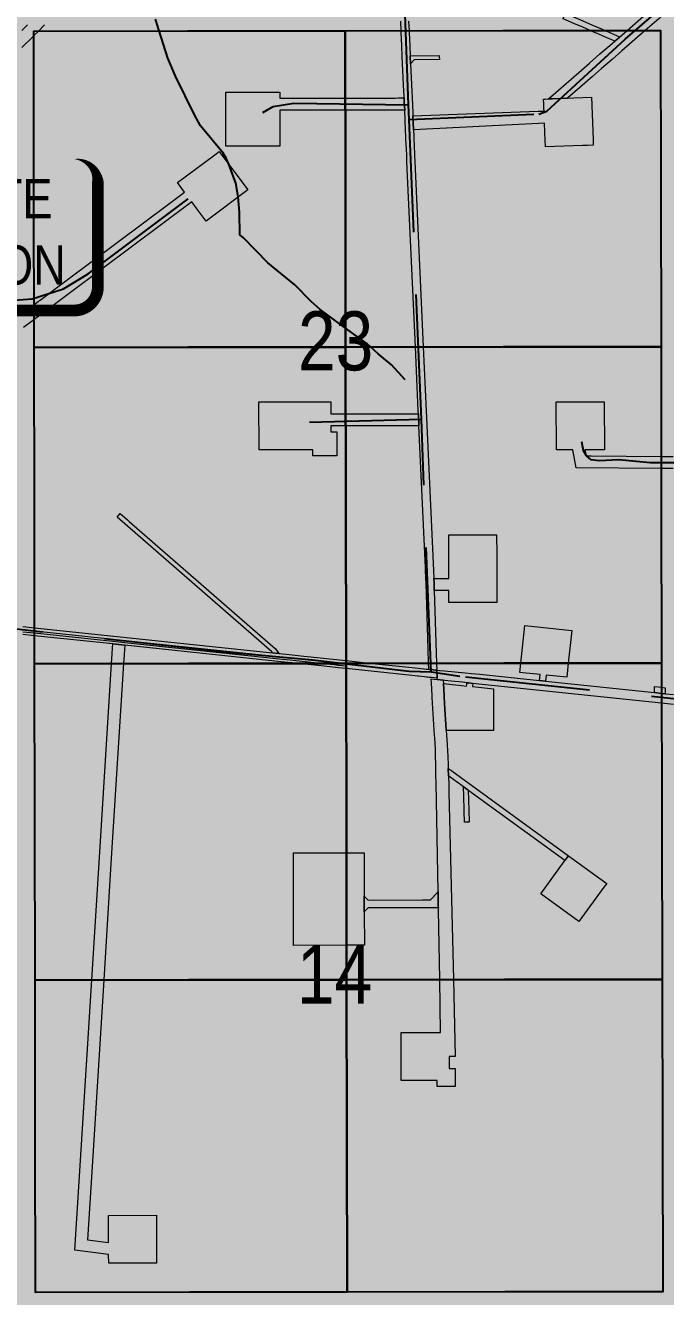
# Model space of a CAD drawing. Extents: x 520549 to 522128, y 6027808 to 6029983.
# Drawn here: x 521304.5 to 521467.4, y 6028506.5 to 6028829.8 of the extents above; entities that cross this region are included whole.
import ezdxf
from ezdxf.enums import TextEntityAlignment as Align

# ---------------------------------------------------------------- set-up
doc = ezdxf.new("R2010")
doc.units = 0
doc.header["$LTSCALE"] = 5
doc.linetypes.add('DASHED2', pattern=[9.525, 6.35, -3.175])
doc.layers.add('AS-ROUTEMAP', color=35, linetype='Continuous', lineweight=0)
for name, color, linetype in [('CG-NOTES', 7, 'Continuous'), ('Quarters', 8, 'Continuous'), ('RoadSeg', 57, 'DASHED2'), ('S-7', 6, 'Continuous'), ('T-WATER', 160, 'Continuous')]:
    doc.layers.add(name, color=color, linetype=linetype)
doc.layers.add('ROUTE-MAP-BACKGROUND-H', color=7, linetype='Continuous', true_color=0xf0ebff)
doc.styles.add('120', font='ARIALN.TTF', dxfattribs={"height": 13})
doc.styles.add('80', font='ARIALN.TTF', dxfattribs={"height": 10})

# ---------------------------------------------------------------- blocks, each defined once
blk = doc.blocks.new('*U575')
h = blk.add_hatch(color=255)
edge = h.paths.add_edge_path()
edge.add_line((-31.5, -20), (31.5, -20))
edge.add_arc((31.5, -14), 6, 270, 360)
edge.add_line((37.5, -14), (37.5, 12.5))
edge.add_arc((31.5, 12.5), 6, 0, 90)
edge.add_line((31.5, 18.5), (-31.5, 18.5))
edge.add_arc((-31.5, 12.5), 6, 90, 180)
edge.add_line((-37.5, 12.5), (-37.5, -14))
edge.add_arc((-31.5, -14), 6, 180, 270)
at = {"color": 14, "flags": 128}
blk.add_lwpolyline([(-31.5, -20, 3, 3, 0), (31.5, -20, 3, 3, 0.414214), (37.5, -14, 3, 3, 0), (37.5, 12.5, 3, 0, 0.414214), (31.5, 18.5, 0, 0, 0), (-31.5, 18.5, 0, 0, 0.414214), (-37.5, 12.5, 0, 0, 0), (-37.5, -14, 0, 3, 0.414214)], format="xyseb", close=True, dxfattribs=at)
at = {"color": 14, "style": '80'}
blk.add_attdef('ENTER_TEXT_001', (-26.85, -4.92), '', height=10, dxfattribs=at)

msp = doc.modelspace()

# ---------------------------------------------------------------- hatches: boundary and pattern name
at = {"layer": 'ROUTE-MAP-BACKGROUND-H'}
h = msp.add_hatch(color=256, dxfattribs=at)
h.dxf.hatch_style = 1
h.paths.add_polyline_path([(520630.49, 6029199.99), (520630.49, 6029147.72), (520648.82, 6029147.71), (520648.95, 6028175.05), (521624.83, 6028176.24), (521907.38, 6028177.2), (521907.38, 6029199.99)])

# ---------------------------------------------------------------- linework, layer by layer
at = {"layer": 'AS-ROUTEMAP', "flags": 128}
for points in [[(521469.06, 6028834.47), (521466.04, 6028831.86), (521465.68, 6028831.54), (521462.2, 6028828.52), (521456.25, 6028823.34), (521453.74, 6028821.16), (521451.06, 6028818.84), (521448.75, 6028816.83), (521445.52, 6028814.02), (521442.38, 6028811.29), (521438.53, 6028811.15), (521437.52, 6028811.11), (521438.14, 6028811.65), (521442.04, 6028815.04), (521445.28, 6028817.85), (521447.97, 6028820.19), (521450.65, 6028822.52), (521453.16, 6028824.7), (521457.55, 6028828.51), (521461.03, 6028831.54), (521466.04, 6028835.89), (521469.05, 6028838.51)], [(521303.64, 6028828.48), (521305.08, 6028829.9)], [(521309.44, 6028829.94), (521307.85, 6028828.36), (521306.66, 6028827.18), (521306.39, 6028826.91), (521303.65, 6028824.18)], [(521402.01, 6028830.88), (521402.12, 6028828.46), (521402.15, 6028827.88), (521402.29, 6028824.67), (521402.4, 6028822.03), (521402.41, 6028821.84), (521402.49, 6028820.04), (521402.8, 6028812.97), (521402.87, 6028811.47), (521403.05, 6028807.51), (521403.08, 6028806.76), (521403.23, 6028803.2), (521403.3, 6028801.65), (521403.33, 6028800.89), (521403.4, 6028799.39), (521403.52, 6028796.71), (521403.59, 6028795.21), (521405.74, 6028748), (521406.48, 6028731.77), (521408.33, 6028691.12), (521408.42, 6028689.11), (521408.47, 6028687.93), (521408.53, 6028686.06), (521409.08, 6028667.54), (521409.08, 6028667.54), (521409.14, 6028665.8), (521408.84, 6028665.83), (521407.63, 6028665.95), (521407.28, 6028665.99), (521407.13, 6028666.01), (521407.08, 6028667.54), (521406.97, 6028671.13), (521406.46, 6028687.89), (521406.41, 6028689.11), (521406.31, 6028691.32), (521406.27, 6028691.92), (521404.64, 6028727.95), (521404.5, 6028731), (521404.46, 6028731.75), (521403.72, 6028748), (521401.58, 6028795.13), (521401.51, 6028796.63), (521401.43, 6028798.51), (521401.32, 6028800.81), (521401.29, 6028801.57), (521401.22, 6028803.09), (521401, 6028808.26), (521400.91, 6028810.31), (521400.86, 6028811.32), (521400.83, 6028812.07), (521400.79, 6028812.97), (521400.4, 6028821.82), (521400.27, 6028824.65), (521400.13, 6028827.86), (521400.11, 6028828.45), (521400, 6028830.86)], [(521304.06, 6028756.76), (521306.35, 6028758.47), (521306.76, 6028758.78), (521307.83, 6028759.58), (521307.86, 6028759.6), (521308.24, 6028759.89), (521308.27, 6028759.9), (521315.18, 6028765.07), (521340.97, 6028784.34), (521345.02, 6028787.36), (521343.19, 6028789.8), (521352.68, 6028796.89), (521353.83, 6028797.75), (521361.14, 6028787.98), (521361.14, 6028787.98), (521350.5, 6028780.03), (521348.22, 6028783.07), (521346.85, 6028784.9), (521316.05, 6028761.89), (521311.24, 6028758.3), (521307.86, 6028755.78), (521307.82, 6028755.75), (521306.77, 6028754.96), (521306.34, 6028754.64), (521304.07, 6028752.95)], [(521469.26, 6028717.06), (521466.25, 6028717.08), (521444.6, 6028717.25), (521443.73, 6028721.82), (521439.58, 6028721.81), (521439.56, 6028734.01), (521451.76, 6028734.04), (521451.79, 6028721.84), (521448.05, 6028721.83), (521447.27, 6028721.83), (521446.83, 6028721.83), (521446.83, 6028721.83), (521447.13, 6028720.28), (521447.64, 6028720.28), (521448.43, 6028720.27), (521466.24, 6028720.13), (521469.26, 6028720.11)], [(521303.86, 6028676.9), (521306.88, 6028676.59), (521367.4, 6028670.2), (521368.96, 6028670.03), (521370.88, 6028669.83), (521373.17, 6028669.59), (521375.39, 6028669.35), (521377.12, 6028669.16), (521381.08, 6028668.74), (521381.95, 6028668.66), (521386.11, 6028668.22), (521392.7, 6028667.53), (521402.92, 6028666.45), (521404.43, 6028666.29), (521405.77, 6028666.15), (521405.93, 6028666.13), (521406.43, 6028666.08), (521407.13, 6028666.01), (521407.28, 6028665.99), (521407.63, 6028665.95), (521408.84, 6028665.83), (521409.14, 6028665.8), (521409.23, 6028663.76), (521407.72, 6028663.92), (521407.21, 6028663.97), (521406.8, 6028664.02), (521406.51, 6028664.05), (521406.01, 6028664.1), (521405.29, 6028664.17), (521404.5, 6028664.26), (521404.32, 6028664.28), (521402.83, 6028664.44), (521386.11, 6028666.2), (521385.14, 6028666.3), (521384.13, 6028666.4), (521379.77, 6028666.86), (521378.04, 6028667.05), (521374.74, 6028667.4), (521374.62, 6028667.41), (521373.71, 6028667.51), (521372.39, 6028667.65), (521372.32, 6028667.65), (521370.44, 6028667.85), (521370.39, 6028667.86), (521329.79, 6028672.14), (521326.76, 6028672.46), (521306.88, 6028674.56), (521303.86, 6028674.88)], [(521303.86, 6028676.11), (521306.88, 6028675.79), (521326.89, 6028673.68), (521329.92, 6028673.36), (521369.51, 6028669.18), (521371.45, 6028668.97), (521373.74, 6028668.73), (521376.43, 6028668.44), (521378.13, 6028668.27), (521382.15, 6028667.83), (521383.16, 6028667.74), (521385.22, 6028667.52), (521386.11, 6028667.43), (521386.11, 6028666.81), (521384.11, 6028667.02), (521383.1, 6028667.13), (521379.46, 6028667.51), (521378.96, 6028667.55), (521377.23, 6028667.75), (521374.18, 6028668.07), (521371.88, 6028668.31), (521369.95, 6028668.52), (521329.86, 6028672.75), (521326.82, 6028673.07), (521306.88, 6028675.17), (521303.86, 6028675.49)], [(521469.37, 6028657.04), (521466.35, 6028657.36), (521419.85, 6028662.27), (521418.34, 6028662.43), (521417.28, 6028662.54), (521416.85, 6028662.59), (521415.7, 6028662.71), (521412.82, 6028663.01), (521411.25, 6028663.18), (521410.81, 6028663.23), (521409.24, 6028663.39), (521409.23, 6028663.76), (521409.14, 6028665.8), (521409.89, 6028665.72), (521411.15, 6028665.6), (521416.41, 6028665.12), (521418.01, 6028664.97), (521420.09, 6028664.78), (521435.33, 6028663.17), (521436.82, 6028663.01), (521464.53, 6028660.09), (521466.35, 6028659.9), (521467.23, 6028659.8), (521469.36, 6028659.58)]]:
    msp.add_lwpolyline(points, dxfattribs=at)
for points in [[(521455.66, 6028826.87), (521454.41, 6028825.78), (521453.65, 6028826.11), (521452.84, 6028826.47), (521451.32, 6028827.13), (521449.8, 6028827.8), (521449.47, 6028827.94), (521448.74, 6028828.25), (521448.16, 6028828.5), (521446.29, 6028829.32), (521444.04, 6028830.29), (521441.28, 6028831.47), (521441.3, 6028831.51), (521441.88, 6028832.86), (521444.97, 6028831.52), (521449.33, 6028829.63), (521450.07, 6028829.32), (521451.05, 6028828.89), (521451.91, 6028828.51), (521452.57, 6028828.22), (521454.1, 6028827.56), (521454.91, 6028827.2), (521455.66, 6028826.87)], [(521403.44, 6028821.04), (521402.49, 6028820.04), (521402.41, 6028821.84), (521402.4, 6028822.03), (521409.81, 6028822.13), (521409.81, 6028821.92), (521409.82, 6028821.13), (521403.44, 6028821.04)], [(521400.91, 6028810.31), (521401, 6028808.27), (521399.47, 6028808.27), (521398.71, 6028808.27), (521397.21, 6028808.27), (521385.88, 6028808.26), (521369.22, 6028808.24), (521369.24, 6028799.09), (521355.51, 6028799.08), (521355.52, 6028802.55), (521355.49, 6028812.8), (521369.21, 6028812.82), (521369.21, 6028812.04), (521369.22, 6028811.29), (521385.88, 6028811.31), (521397.07, 6028811.32), (521398.58, 6028811.32), (521399.34, 6028811.33), (521399.7, 6028811.33), (521400.11, 6028811.33), (521400.75, 6028811.33), (521400.86, 6028811.33), (521400.91, 6028810.31)], [(521448.52, 6028811.5), (521448.91, 6028800.78), (521448.97, 6028799.32), (521447.56, 6028799.27), (521446.25, 6028799.22), (521436.79, 6028798.87), (521436.72, 6028800.77), (521436.66, 6028802.27), (521436.63, 6028803.03), (521436.58, 6028804.56), (521436.56, 6028804.96), (521435.06, 6028804.88), (521403.23, 6028803.2), (521403.08, 6028806.76), (521434.95, 6028807.95), (521436.45, 6028808), (521436.42, 6028808.75), (521436.38, 6028809.77), (521436.34, 6028811.05), (521436.7, 6028811.07), (521437.52, 6028811.11), (521438.53, 6028811.15), (521442.38, 6028811.29), (521443.98, 6028811.35), (521448.52, 6028811.5)], [(521404.5, 6028731), (521404.64, 6028727.95), (521403.63, 6028727.95), (521402.13, 6028727.95), (521386.01, 6028727.93), (521382.25, 6028727.93), (521382.25, 6028726.41), (521383.78, 6028726.41), (521383.78, 6028720.31), (521377.68, 6028720.3), (521377.68, 6028721.82), (521375.25, 6028721.82), (521372.91, 6028721.82), (521372.32, 6028721.82), (521369.77, 6028721.82), (521366.85, 6028721.81), (521363.96, 6028721.81), (521363.94, 6028734.01), (521382.24, 6028734.03), (521382.24, 6028731.73), (521382.24, 6028730.98), (521386.01, 6028730.98), (521401.99, 6028731), (521403.49, 6028731), (521404.5, 6028731)], [(521330.91, 6028703.65), (521368.13, 6028671.26), (521368.96, 6028670.03), (521367.4, 6028670.2), (521367.22, 6028670.47), (521327.86, 6028704.72), (521328.65, 6028705.62), (521330.47, 6028704.04), (521330.91, 6028703.65)], [(521424.4, 6028695.11), (521424.42, 6028683.03), (521423.41, 6028683.03), (521421.88, 6028683.03), (521412.21, 6028683.02), (521412.2, 6028686.06), (521409.28, 6028686.06), (521408.53, 6028686.06), (521408.47, 6028687.93), (521408.42, 6028689.11), (521409.18, 6028689.11), (521412.2, 6028689.11), (521412.2, 6028691.12), (521412.2, 6028695.1), (521412.2, 6028700.2), (521424.37, 6028700.22), (521424.4, 6028695.11)], [(521442.59, 6028667.58), (521442.21, 6028663.98), (521436.98, 6028664.53), (521436.82, 6028663.01), (521435.33, 6028663.17), (521435.49, 6028664.69), (521431.09, 6028665.15), (521430.27, 6028665.24), (521430.42, 6028666.73), (521430.51, 6028667.57), (521431.53, 6028677.17), (521443.47, 6028675.91), (521442.59, 6028667.58)], [(521320.36, 6028520.94), (521325.71, 6028520.23), (521325.7, 6028527.13), (521337.9, 6028527.14), (521337.91, 6028517.99), (521337.92, 6028517.34), (521337.92, 6028516.47), (521337.92, 6028514.94), (521337.28, 6028514.94), (521325.72, 6028514.93), (521325.71, 6028517.15), (521317.14, 6028518.29), (521318.72, 6028543.75), (521321.41, 6028586.99), (521323.35, 6028618.16), (521326.44, 6028667.46), (521326.6, 6028669.96), (521326.69, 6028671.46), (521326.76, 6028672.46), (521329.79, 6028672.14), (521329.73, 6028671.14), (521329.64, 6028669.64), (521329.5, 6028667.46), (521326.39, 6028617.97), (521324.47, 6028587), (521321.76, 6028543.56), (521320.36, 6028520.94)], [(521413.41, 6028587.09), (521413.88, 6028567.5), (521413.46, 6028567.51), (521412.29, 6028567.51), (521412.29, 6028566.47), (521412.29, 6028566.25), (521412.29, 6028565.22), (521412.29, 6028564.46), (521413.81, 6028564.46), (521413.81, 6028559.88), (521412.27, 6028559.88), (521410.76, 6028559.89), (521409.23, 6028559.89), (521409.23, 6028561.42), (521400.08, 6028561.45), (521400.09, 6028573.65), (521409.15, 6028573.62), (521410.14, 6028573.62), (521409.9, 6028587.09), (521409.57, 6028604.82), (521409.56, 6028605.34), (521409.55, 6028605.87), (521409.54, 6028606.23), (521409.52, 6028607.34), (521409.48, 6028609.38), (521408.97, 6028637.13), (521408.94, 6028639.01), (521408.89, 6028641.27), (521408.84, 6028644.4), (521408.81, 6028645.67), (521408.63, 6028648.62), (521408.6, 6028649.26), (521408.11, 6028657.43), (521408.02, 6028658.92), (521407.87, 6028661.38), (521407.82, 6028662.13), (521407.79, 6028662.59), (521407.78, 6028662.9), (521407.76, 6028663.21), (521407.74, 6028663.55), (521410.81, 6028663.23), (521410.83, 6028662.91), (521410.85, 6028662.6), (521410.86, 6028662.4), (521410.87, 6028662.29), (521410.94, 6028661.06), (521411.06, 6028659.11), (521411.16, 6028657.27), (521411.55, 6028650.64), (521411.57, 6028650.41), (521411.79, 6028646.95), (521411.83, 6028646.3), (521411.86, 6028645.79), (521411.96, 6028643.38), (521412.02, 6028642.09), (521412.1, 6028640.79), (521412.16, 6028638.89), (521412.21, 6028636.63), (521412.26, 6028634.74), (521413.41, 6028587.09)], [(521418.29, 6028661.92), (521418.26, 6028661.61), (521419.77, 6028661.47), (521423.57, 6028661.06), (521423.57, 6028660.95), (521423.57, 6028660.61), (521423.57, 6028659.74), (521423.59, 6028650.43), (521412.67, 6028650.42), (521412.33, 6028650.42), (521411.57, 6028650.41), (521411.55, 6028650.64), (521411.16, 6028657.27), (521411.06, 6028659.11), (521410.94, 6028661.06), (521410.87, 6028662.29), (521410.86, 6028662.4), (521415.45, 6028661.88), (521416.76, 6028661.75), (521416.79, 6028662.05), (521416.83, 6028662.36), (521416.85, 6028662.59), (521417.28, 6028662.54), (521418.34, 6028662.43), (521418.32, 6028662.22), (521418.29, 6028661.92)], [(521467.23, 6028661.33), (521467.23, 6028659.8), (521466.35, 6028659.9), (521464.53, 6028660.09), (521464.53, 6028661.62), (521466.34, 6028661.43), (521467.23, 6028661.33)], [(521442.65, 6028618.6), (521441.77, 6028617.39), (521417.33, 6028635.14), (521417.25, 6028635.19), (521416.11, 6028636.04), (521415.95, 6028636.16), (521414.57, 6028637.14), (521414.41, 6028637.26), (521412.57, 6028638.59), (521412.16, 6028638.89), (521412.1, 6028640.79), (521412.21, 6028640.71), (521412.52, 6028640.49), (521412.71, 6028640.35), (521412.98, 6028640.15), (521415.18, 6028638.55), (521442.65, 6028618.6)], [(521417.17, 6028635.25), (521417.32, 6028630.15), (521417.41, 6028627.16), (521416.21, 6028627.14), (521416.13, 6028629.95), (521416.12, 6028630.12), (521416.01, 6028633.87), (521415.95, 6028636.16), (521416.11, 6028636.04), (521417.17, 6028635.25)], [(521390.73, 6028604.16), (521390.74, 6028595.82), (521386.22, 6028595.82), (521372.74, 6028595.8), (521372.71, 6028619.3), (521386.19, 6028619.31), (521390.71, 6028619.32), (521390.72, 6028608.32), (521390.72, 6028607.32), (521390.73, 6028605.32), (521390.73, 6028605.26), (521390.73, 6028604.32), (521390.73, 6028604.16)], [(521451.69, 6028610.61), (521445.31, 6028601.83), (521435.6, 6028608.88), (521441.58, 6028617.12), (521441.77, 6028617.39), (521442.65, 6028618.6), (521452.2, 6028611.67), (521452.37, 6028611.55), (521451.69, 6028610.61)], [(521409.48, 6028609.38), (521409.52, 6028607.34), (521409.54, 6028606.23), (521409.55, 6028606), (521409.55, 6028605.87), (521409.56, 6028605.34), (521408.23, 6028605.34), (521391.72, 6028605.32), (521390.73, 6028604.32), (521390.73, 6028605.26), (521390.73, 6028605.32), (521390.72, 6028607.32), (521390.72, 6028608.32), (521391.72, 6028607.32), (521405.52, 6028607.34), (521407.5, 6028607.34), (521407.53, 6028607.36), (521408.47, 6028608.34), (521408.5, 6028608.37), (521408.69, 6028608.57), (521409.48, 6028609.38)]]:
    msp.add_lwpolyline(points, close=True, dxfattribs=at)
at = {"layer": 'Quarters', "color": 17}
for points in [[(521346, 6028667.48), (521306.89, 6028667.44), (521306.83, 6028707.67), (521306.78, 6028747.9), (521306.72, 6028788.13), (521306.66, 6028828.36), (521345.75, 6028828.4), (521385.85, 6028828.44), (521425.95, 6028828.48), (521466.05, 6028828.52), (521466.12, 6028788.29), (521466.19, 6028748.07), (521466.26, 6028707.84), (521466.33, 6028667.61), (521426.22, 6028667.56), (521386.11, 6028667.52)], [(521346.24, 6028507.57), (521307.12, 6028507.53), (521307.06, 6028546.75), (521307, 6028586.98), (521306.95, 6028627.21), (521306.89, 6028667.44), (521346, 6028667.48), (521386.11, 6028667.52), (521426.22, 6028667.56), (521466.33, 6028667.61), (521466.4, 6028627.38), (521466.47, 6028587.15), (521466.55, 6028546.92), (521466.62, 6028507.69), (521426.49, 6028507.65), (521386.36, 6028507.61)]]:
    msp.add_lwpolyline(points, close=True, dxfattribs=at)
at = {"layer": 'Quarters'}
for points in [[(521385.98, 6028747.98), (521345.87, 6028747.94), (521306.78, 6028747.9), (521306.72, 6028788.13), (521306.66, 6028828.36), (521345.75, 6028828.4), (521385.85, 6028828.44), (521385.92, 6028788.21)], [(521385.98, 6028747.98), (521345.87, 6028747.94), (521306.78, 6028747.9), (521306.72, 6028788.13), (521306.66, 6028828.36), (521345.75, 6028828.4), (521385.85, 6028828.44), (521385.92, 6028788.21)], [(521426.09, 6028748.02), (521385.98, 6028747.98), (521385.92, 6028788.21), (521385.85, 6028828.44), (521425.95, 6028828.48), (521466.05, 6028828.52), (521466.12, 6028788.29), (521466.19, 6028748.07)], [(521426.09, 6028748.02), (521385.98, 6028747.98), (521385.92, 6028788.21), (521385.85, 6028828.44), (521425.95, 6028828.48), (521466.05, 6028828.52), (521466.12, 6028788.29), (521466.19, 6028748.07)], [(521306.78, 6028747.9), (521345.87, 6028747.94), (521385.98, 6028747.98), (521386.04, 6028707.75), (521386.11, 6028667.52), (521346, 6028667.48), (521306.89, 6028667.44), (521306.83, 6028707.67)], [(521306.78, 6028747.9), (521345.87, 6028747.94), (521385.98, 6028747.98), (521386.04, 6028707.75), (521386.11, 6028667.52), (521346, 6028667.48), (521306.89, 6028667.44), (521306.83, 6028707.67)], [(521426.22, 6028667.56), (521386.11, 6028667.52), (521386.04, 6028707.75), (521385.98, 6028747.98), (521426.09, 6028748.02), (521466.19, 6028748.07), (521466.26, 6028707.84), (521466.33, 6028667.61)], [(521426.22, 6028667.56), (521386.11, 6028667.52), (521386.04, 6028707.75), (521385.98, 6028747.98), (521426.09, 6028748.02), (521466.19, 6028748.07), (521466.26, 6028707.84), (521466.33, 6028667.61)], [(521346.12, 6028587.02), (521307, 6028586.98), (521306.95, 6028627.21), (521306.89, 6028667.44), (521346, 6028667.48), (521386.11, 6028667.52), (521386.17, 6028627.29), (521386.24, 6028587.06)], [(521346.12, 6028587.02), (521307, 6028586.98), (521306.95, 6028627.21), (521306.89, 6028667.44), (521346, 6028667.48), (521386.11, 6028667.52), (521386.17, 6028627.29), (521386.24, 6028587.06)], [(521426.36, 6028587.1), (521386.24, 6028587.06), (521386.17, 6028627.29), (521386.11, 6028667.52), (521426.22, 6028667.56), (521466.33, 6028667.61), (521466.4, 6028627.38), (521466.47, 6028587.15)], [(521426.36, 6028587.1), (521386.24, 6028587.06), (521386.17, 6028627.29), (521386.11, 6028667.52), (521426.22, 6028667.56), (521466.33, 6028667.61), (521466.4, 6028627.38), (521466.47, 6028587.15)], [(521346.24, 6028507.57), (521307.12, 6028507.53), (521307.06, 6028546.75), (521307, 6028586.98), (521346.12, 6028587.02), (521386.24, 6028587.06), (521386.3, 6028546.83), (521386.36, 6028507.61)], [(521346.24, 6028507.57), (521307.12, 6028507.53), (521307.06, 6028546.75), (521307, 6028586.98), (521346.12, 6028587.02), (521386.24, 6028587.06), (521386.3, 6028546.83), (521386.36, 6028507.61)], [(521426.49, 6028507.65), (521386.36, 6028507.61), (521386.3, 6028546.83), (521386.24, 6028587.06), (521426.36, 6028587.1), (521466.47, 6028587.15), (521466.55, 6028546.92), (521466.62, 6028507.69)], [(521426.49, 6028507.65), (521386.36, 6028507.61), (521386.3, 6028546.83), (521386.24, 6028587.06), (521426.36, 6028587.1), (521466.47, 6028587.15), (521466.55, 6028546.92), (521466.62, 6028507.69)]]:
    msp.add_lwpolyline(points, close=True, dxfattribs=at)
at = {"layer": 'RoadSeg'}
for p, q in [((521402.14, 6028805.84), (521401.94, 6028809.55)), ((521405.24, 6028729.6), (521402.14, 6028805.84)), ((521376.83, 6028728.9), (521405.24, 6028729.6)), ((521407.74, 6028665.27), (521405.24, 6028729.6))]:
    msp.add_line(p, q, dxfattribs=at)
for points in [[(521401.94, 6028809.55), (521399.94, 6028866.68), (521397.74, 6028872.28), (521393.04, 6028878.68), (521379.53, 6028889.09), (521376.93, 6028892.49), (521371.82, 6028930.61)], [(521402.14, 6028805.84), (521435.16, 6028807.24), (521437.16, 6028807.95), (521457.07, 6028826.25), (521494.49, 6028858.67), (521496.39, 6028859.47)], [(521364.92, 6028807.65), (521367.52, 6028809.15), (521372.82, 6028810.05), (521401.94, 6028809.55)], [(521169.32, 6028710.9), (521179.92, 6028722.1), (521182.33, 6028726.2), (521184.23, 6028735.21), (521185.53, 6028748.01), (521188.53, 6028764.42), (521189.13, 6028766.92), (521190.73, 6028768.22), (521242.06, 6028773.73), (521249.46, 6028775.53), (521253.56, 6028777.63), (521255.76, 6028778.13), (521259.27, 6028776.03), (521279.68, 6028757.82), (521281.48, 6028756.62), (521283.38, 6028756.32), (521293.98, 6028759.32), (521306.29, 6028760.22), (521314.19, 6028762.82), (521320.5, 6028766.62), (521347.91, 6028787.13)], [(521515.5, 6028718), (521491.59, 6028718.6), (521463.47, 6028718.5), (521455.47, 6028719.3), (521450.46, 6028719), (521448.46, 6028719.3), (521447.26, 6028720.3), (521446.46, 6028721.6), (521446.06, 6028723.9)], [(521407.74, 6028665.27), (521402.14, 6028665.47), (521377.53, 6028668.37), (521356.22, 6028670.27), (521269.87, 6028679.78)], [(521495.39, 6028655.77), (521415.05, 6028664.17), (521407.74, 6028665.27)]]:
    msp.add_lwpolyline(points, dxfattribs=at)
at = {"layer": 'T-WATER'}
msp.add_lwpolyline([(521401.09, 6028739.64), (521397.63, 6028743.45), (521394.28, 6028746.22), (521392.36, 6028747.99), (521391.34, 6028748.91), (521385.98, 6028752.8), (521379.48, 6028757.52), (521377.2, 6028759.53), (521373.07, 6028763.8), (521366.2, 6028769.42), (521360.03, 6028775.72), (521359.05, 6028776.53), (521359.03, 6028782.3), (521358.65, 6028786.15), (521358.02, 6028789.68), (521356.3, 6028794.49), (521355.63, 6028796.01), (521354.81, 6028797.3), (521349.06, 6028804.23), (521347.53, 6028807.05), (521342.69, 6028816.88), (521340.77, 6028821.45), (521338.55, 6028828.42), (521337.63, 6028831.36)], dxfattribs=at)

# ---------------------------------------------------------------- block references
at = {"layer": 'CG-NOTES'}
ref = msp.add_blockref('*U575', (521285.46, 6028777.29), dxfattribs=dict(at, xscale=1.000323312959502, yscale=1.000323312959502, zscale=1.000323312959502))
ref.add_attrib('ENTER_TEXT_001', 'PAD SITE', (521259.22, 6028780.71), dxfattribs={"layer": '0', "color": 14, "height": 10.003, "style": '80'})
ref.add_attrib('ENTER_TEXT_002', 'LOCATION', (521256.23, 6028763.86), dxfattribs={"layer": '0', "color": 14, "height": 10.003, "style": '80'})

# ---------------------------------------------------------------- texts
at = {"layer": 'S-7', "style": '120'}
for s, p in [('23', (521383.44, 6028749.55)), ('14', (521383.17, 6028588.47))]:
    msp.add_text(s, height=15.008, dxfattribs=at).set_placement(p, align=Align.MIDDLE_CENTER)

doc.saveas('drawing.dxf')
